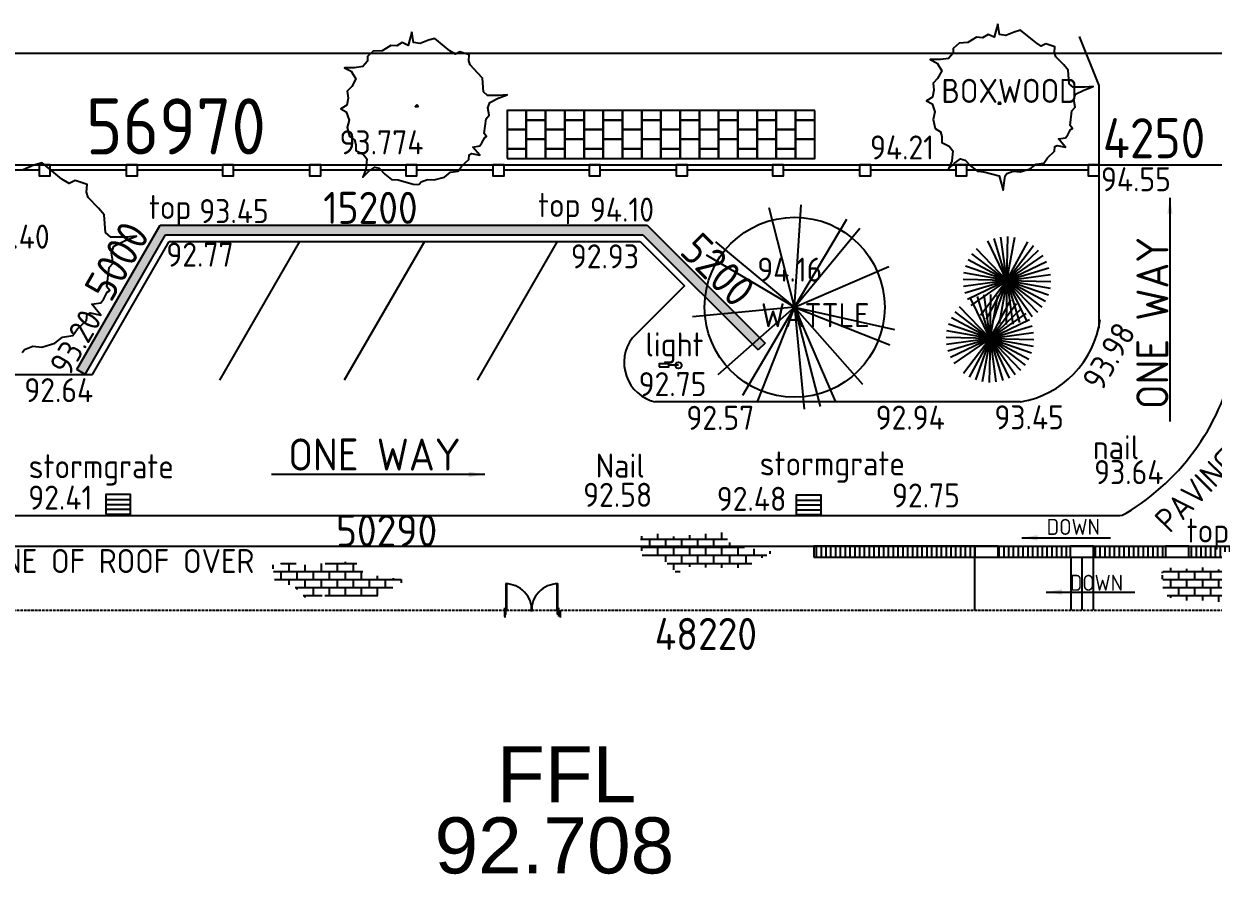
# Model space of a CAD drawing. Extents: x -406070 to -21769, y -87485 to 68103.
# Drawn here: x -365784 to -328673, y 33548 to 60089 of the extents above; entities that cross this region are included whole.
import ezdxf

# ---------------------------------------------------------------- set-up
doc = ezdxf.new("R2010")
doc.units = 0
doc.header["$MEASUREMENT"] = 0
doc.linetypes.add('HIDDEN', pattern=[9.525, 6.35, -3.175])
doc.layers.get('0').update_dxf_attribs({"linetype": 'CONTINUOUS'})
for name, color, linetype in [('CONSTRUCTION', 7, 'CONTINUOUS'), ('DIMS', 7, 'CONTINUOUS'), ('FIXTURES', 11, 'CONTINUOUS'), ('HATCH', 11, 'CONTINUOUS'), ('MVIEW', 7, 'CONTINUOUS'), ('SITE', 7, 'CONTINUOUS'), ('SPOTHEIGHTS', 7, 'CONTINUOUS'), ('WALLS', 2, 'CONTINUOUS')]:
    doc.layers.add(name, color=color, linetype=linetype)
doc.styles.add('DIMTEXT', font='isocp3.shx', dxfattribs={"width": 0.8})
doc.styles.add('HEADINGS', font='sanss___.ttf')
doc.styles.add('NOTES', font='isocp3.shx')
doc.dimstyles.new('ARCH500$7', dxfattribs={"dimscale": 500, "dimtxt": 2, "dimasz": 1, "dimexe": 1, "dimexo": 8, "dimgap": 1, "dimtad": 1, "dimdec": 0, "dimtxsty": 'DIMTEXT', "dimcen": 2.5, "dimse1": 1, "dimse2": 1, "dimclrd": 256, "dimclre": 256, "dimclrt": 256, "dimazin": 3, "dimtfac": 1, "dimtdec": 0, "dimtmove": 0, "dimatfit": 3, "dimtolj": 1, "dimtzin": 0})

# ---------------------------------------------------------------- blocks, each defined once
blk = doc.blocks.new('STORMGRATE')
at = {"layer": 'FIXTURES'}
for p, q in [((-770, -155), (0, -155)), ((-770, -305), (0, -305)), ((-770, -455), (0, -455))]:
    blk.add_line(p, q, dxfattribs=at)
blk.add_lwpolyline([(-770, -610), (0, -610), (0, 0), (-770, 0)], close=True, dxfattribs=at)

msp = doc.modelspace()

# ---------------------------------------------------------------- hatches: boundary and pattern name
at = {"layer": 'HATCH'}
h = msp.add_hatch(dxfattribs=at)
h.set_pattern_fill('ACAD_ISO07W100', color=256, scale=25, angle=45, style=0)
h.set_pattern_definition([(45, (-261999, 4e-11), (-88.38835, 88.38835), [12.5, -75])])
h.paths.add_polyline_path([(-361532.1, 53799.7), (-364132.1, 49296.4), (-363872.3, 49146.4), (-361358.9, 53499.7), (-346466.8, 53499.7), (-344523.6, 51561.8, -0.0329213), (-344457.7, 51925.4), (-346332, 53799.7)])
h.paths.add_polyline_path([(-343991.1, 51030.8), (-343599.9, 51067.7), (-344457.7, 51925.4, 0.0329213), (-344523.6, 51561.8)])
h.paths.add_polyline_path([(-343045, 50087.2), (-342818.8, 50286.5), (-343599.9, 51067.7), (-343991.1, 51030.8)])
h.paths.add_polyline_path([(-342655, 50122.8), (-342818.8, 50286.5), (-343045, 50087.2), (-342867.5, 49910.3)])
h = msp.add_hatch(dxfattribs=at)
h.set_pattern_fill('BRICK', color=256, scale=1000, style=0)
h.paths.add_polyline_path([(-344115.3, 43111), (-343325.6, 43111), (-342378.1, 43616), (-343673.1, 43805.3), (-343988.9, 44215.6), (-345536.6, 44089.3), (-346073.5, 44184), (-346547.3, 44089.3), (-346484.2, 43489.7), (-345915.6, 43458.2), (-345410.3, 42953.2), (-344999.7, 43142.6)])
h = msp.add_hatch(dxfattribs=at)
h.set_pattern_fill('_U', color=256, scale=150, angle=90, style=0, pattern_type=0)
h.set_pattern_definition([(90, (-261999, 4e-11), (-150, 9e-15), [])])
h.paths.add_polyline_path([(-336108.6, 43439.8), (-336108.6, 43789.8), (-341128.6, 43789.8), (-341128.6, 43439.8)])
h.paths.add_polyline_path([(-335378.6, 43789.8), (-335378.6, 43439.8), (-333134, 43439.8), (-333134, 43789.8)])
h.paths.add_polyline_path([(-332404, 43789.8), (-332404, 43439.8), (-330159, 43439.8), (-330159, 43789.8)])
h.paths.add_polyline_path([(-329429, 43789.8), (-329429, 43439.8), (-327184, 43439.8), (-327184, 43789.8)])
h.paths.add_polyline_path([(-324208.6, 43439.8), (-324208.6, 43789.8), (-326454, 43789.8), (-326454, 43439.8)])
h = msp.add_hatch(dxfattribs=at)
h.set_pattern_fill('BRICK', color=256, scale=1000, style=0)
h.paths.add_polyline_path([(-355580.8, 42221.5), (-354791.2, 42221.5), (-353843.6, 42726.4), (-355138.6, 42915.8), (-355454.5, 43326), (-357002.1, 43199.8), (-357539.1, 43294.5), (-358012.9, 43199.8), (-357949.7, 42600.2), (-357381.2, 42568.6), (-356875.8, 42063.7), (-356465.2, 42253)])
h = msp.add_hatch(dxfattribs=at)
h.set_pattern_fill('BRICK', color=256, scale=1000, style=0)
h.paths.add_polyline_path([(-326350.3, 42558.8, 0.520567), (-326270, 42659.1, 0.520567), (-326229.8, 42759.5, 0.5205671), (-326129.4, 42900, 0.520567), (-326069.1, 43060.6, 0.3108311), (-326044.8, 43125.6, -0.2027835), (-326069.1, 43140.8, -0.520567), (-326069.1, 43160.9, -0.1805255), (-326044.8, 43125.6, 0.2874406), (-326008.8, 43140.8, 0.520567), (-326189.6, 43120.8, 0.5205671), (-326350.3, 43100.7, 0.5205671), (-326671.7, 43100.7, 0.520567), (-327153.8, 43100.7, 0.520567), (-327595.8, 43060.6, 0.520567), (-327977.4, 43060.6, 0.5205671), (-328138.1, 43060.6, 0.5205671), (-328298.8, 43060.6, 0.5205671), (-328499.7, 43060.6, 0.5205671), (-328821.1, 43060.6, 0.5205671), (-329082.3, 43060.6, 0.520567), (-329283.2, 43060.6, 0.520567), (-329403.7, 43060.6, 0.520567), (-329524.2, 43060.6, 0.520567), (-329644.7, 43060.6, 0.5205671), (-329845.6, 43060.6, 0.5205671), (-330066.6, 43060.6, 0.520567), (-330187.1, 43060.6, 0.520567), (-330227.3, 42900, 0.5205671), (-330227.3, 42739.4, 0.5205671), (-330227.3, 42578.8, 0.520567), (-330227.3, 42478.5, 0.520567), (-330146.9, 42358.1, 0.5205671), (-330106.8, 42257.7, 0.520567), (-330026.4, 42197.5, 0.520567), (-329905.9, 42197.5, 0.520567), (-329644.7, 42197.5, 0.520567), (-329162.6, 42197.5, 0.5205671), (-328720.7, 42197.5, 0.520567), (-328238.6, 42157.3, 0.5205671), (-327917.2, 42157.3, 0.5205671), (-327656, 42157.3, 0.520567), (-327394.9, 42157.3, 0.520567), (-327194, 42157.3, 0.520567), (-326973, 42157.3, 0.520567), (-326852.5, 42157.3, 0.5205671), (-326711.9, 42177.4, 0.520567), (-326631.6, 42237.6, 0.520567), (-326551.2, 42317.9, 0.520567), (-326430.7, 42438.3, 0.5205671)])

# ---------------------------------------------------------------- linework, layer by layer
for points in [[(-353524.4, 57559.9), (-353567.3, 57504.8), (-353481.5, 57504.8)], [(-335340, 57650.4), (-335382.9, 57595.3), (-335297.1, 57595.3)]]:
    msp.add_lwpolyline(points, close=True)
at = {"layer": 'CONSTRUCTION', "color": 6}
msp.add_line((-388864.5, 55690.8), (-223276.6, 55690.8), dxfattribs=at)
at = {"layer": 'CONSTRUCTION'}
for p, q in [((-332228.6, 50591.2), (-332228.6, 55690.8)), ((-365307.7, 55515.8), (-367957.7, 55515.8)), ((-362587.7, 55515.8), (-364957.7, 55515.8)), ((-359587.7, 55515.8), (-362237.7, 55515.8)), ((-356867.7, 55515.8), (-359237.7, 55515.8)), ((-353867.7, 55515.8), (-356517.7, 55515.8)), ((-351147.7, 55515.8), (-353517.7, 55515.8)), ((-348147.7, 55515.8), (-350797.7, 55515.8)), ((-345427.7, 55515.8), (-347797.7, 55515.8)), ((-342427.7, 55515.8), (-345077.7, 55515.8)), ((-339707.7, 55515.8), (-342077.7, 55515.8)), ((-336707.7, 55515.8), (-339357.7, 55515.8)), ((-332578.6, 55515.8), (-336357.7, 55515.8)), ((-361243.4, 53299.7), (-346556.7, 53299.7)), ((-357176.3, 53299.7), (-359676.3, 48969.6)), ((-353284.3, 53299.7), (-355784.3, 48969.6)), ((-349142.3, 53299.7), (-351642.3, 48969.6)), ((-346556.7, 53299.7), (-345167.8, 51910.8)), ((-345167.8, 51910.8), (-346795.4, 50283.2)), ((-373768.6, 44739.8), (-331651.3, 44739.8))]:
    msp.add_line(p, q, dxfattribs=at)
at = {"layer": 'CONSTRUCTION', "color": 1}
msp.add_line((-371169.6, 43789.8), (-336108.6, 43789.8), dxfattribs=at)
at = {"layer": 'CONSTRUCTION'}
for points in [[(-365307.7, 55690.8), (-365307.7, 55340.8), (-364957.7, 55340.8), (-364957.7, 55690.8)], [(-362587.7, 55690.8), (-362587.7, 55340.8), (-362237.7, 55340.8), (-362237.7, 55690.8)], [(-359587.7, 55690.8), (-359587.7, 55340.8), (-359237.7, 55340.8), (-359237.7, 55690.8)], [(-356867.7, 55690.8), (-356867.7, 55340.8), (-356517.7, 55340.8), (-356517.7, 55690.8)], [(-353867.7, 55690.8), (-353867.7, 55340.8), (-353517.7, 55340.8), (-353517.7, 55690.8)], [(-351147.7, 55690.8), (-351147.7, 55340.8), (-350797.7, 55340.8), (-350797.7, 55690.8)], [(-348147.7, 55690.8), (-348147.7, 55340.8), (-347797.7, 55340.8), (-347797.7, 55690.8)], [(-345427.7, 55690.8), (-345427.7, 55340.8), (-345077.7, 55340.8), (-345077.7, 55690.8)], [(-342427.7, 55690.8), (-342427.7, 55340.8), (-342077.7, 55340.8), (-342077.7, 55690.8)], [(-339707.7, 55690.8), (-339707.7, 55340.8), (-339357.7, 55340.8), (-339357.7, 55690.8)], [(-336707.7, 55690.8), (-336707.7, 55340.8), (-336357.7, 55340.8), (-336357.7, 55690.8)], [(-332578.6, 55690.8), (-332578.6, 55340.8), (-332228.6, 55340.8), (-332228.6, 55690.8)]]:
    msp.add_lwpolyline(points, close=True, dxfattribs=at)
for centre, radius, start, end in [((-335181.5, 51251.8), 3003.9, 279.58783, 352.53), ((-345791.9, 49517.1), 1262.5, 142.64324, 256.42007), ((-335180, 51090.8), 7332.7, 301.09415, 349.14001), ((-331651.3, 45239.8), 500, 270, 301.09415)]:
    msp.add_arc(centre, radius, start, end, dxfattribs=at)
at = {"layer": 'DIMS'}
for p, q in [((-332228.6, 58160.8), (-332840, 59690.8)), ((-332228.6, 55690.8), (-332228.6, 58160.8))]:
    msp.add_line(p, q, dxfattribs=at)
at = {"layer": 'FIXTURES'}
for p, q in [((-350778.6, 41589.8), (-350778.6, 41859.8)), ((-349088.6, 41589.8), (-349088.6, 41859.8))]:
    msp.add_line(p, q, dxfattribs=at)
for points in [[(-353676.5, 59836.8), (-353790.9, 59415), (-353976.9, 59506.7), (-354148.6, 59396.7), (-354334.5, 59415), (-354606.3, 59250), (-354878.1, 59231.6), (-355064.1, 59066.6), (-355064.1, 58919.9), (-355207.1, 58754.8), (-355464.6, 58718.2), (-355779.3, 58718.2), (-355564.7, 58608.1), (-355421.7, 58369.7), (-355550.4, 58131.3), (-355693.5, 57984.6), (-355664.8, 57764.5), (-355707.7, 57544.5), (-355893.7, 57434.5), (-355722.1, 57342.7), (-355636.2, 57086), (-355693.5, 56847.6), (-355621.9, 56572.5), (-355464.6, 56462.5), (-355421.7, 56315.8), (-355421.7, 56132.4), (-355192.8, 56022.4), (-355078.3, 55875.7), (-355107, 55545.6), (-355207.1, 55307.2), (-355021.1, 55490.6), (-354835.2, 55618.9), (-354692.1, 55582.3), (-354520.5, 55398.8), (-354305.9, 55233.8), (-354105.6, 55215.5), (-353633.6, 55087.1), (-353504.8, 55076), (-353447.6, 55087.1), (-353390.4, 55160.5), (-353190.1, 55233.8), (-352975.6, 55215.5), (-352660.9, 55307.2), (-352474.9, 55453.9), (-352231.8, 55490.6), (-352117.3, 55655.6), (-351902.7, 55857.3), (-351888.4, 56004), (-351816.9, 56040.7), (-351559.4, 55985.7), (-351774, 56242.4), (-351559.4, 56279.1), (-351487.9, 56370.8), (-351402.1, 56535.8), (-351344.8, 56572.5), (-351416.4, 56664.2), (-351359.2, 57122.7), (-351259, 57232.7), (-351301.9, 57471.1), (-351244.7, 57636.2), (-350987.2, 57764.5), (-350701.2, 57874.6), (-350958.6, 57856.2), (-351316.2, 57856.2), (-351445, 57966.2), (-351473.6, 58388), (-351616.6, 58553.1), (-351859.8, 58809.8), (-351902.7, 58938.2), (-351888.4, 59121.6), (-352174.5, 59213.3), (-352317.6, 59139.9), (-352489.2, 59250), (-352961.3, 59635.1), (-353161.5, 59580.1), (-353419, 59470), (-353619.3, 59506.7)], [(-335397.7, 60089.4), (-335512.2, 59667.6), (-335698.1, 59759.3), (-335869.8, 59649.3), (-336055.8, 59667.6), (-336327.5, 59502.6), (-336599.3, 59484.2), (-336785.3, 59319.1), (-336785.3, 59172.4), (-336928.3, 59007.4), (-337185.8, 58970.7), (-337500.5, 58970.7), (-337285.9, 58860.7), (-337142.9, 58622.3), (-337271.6, 58383.9), (-337414.7, 58237.2), (-337386.1, 58017.1), (-337429, 57797.1), (-337614.9, 57687), (-337443.3, 57595.3), (-337357.5, 57338.6), (-337414.7, 57100.2), (-337343.1, 56825.1), (-337185.8, 56715.1), (-337142.9, 56568.4), (-337142.9, 56385), (-336914, 56274.9), (-336799.6, 56128.2), (-336828.2, 55798.2), (-336928.3, 55559.7), (-336742.3, 55743.1), (-336556.4, 55871.5), (-336413.4, 55834.8), (-336241.7, 55651.4), (-336027.1, 55486.4), (-335826.9, 55468), (-335354.8, 55339.7), (-335226.1, 54899.5), (-335168.8, 55339.7), (-335111.6, 55413), (-334911.4, 55486.4), (-334696.8, 55468), (-334382.1, 55559.7), (-334196.1, 55706.5), (-333953, 55743.1), (-333838.5, 55908.2), (-333624, 56109.9), (-333609.7, 56256.6), (-333538.1, 56293.3), (-333280.6, 56238.3), (-333495.2, 56495), (-333280.6, 56531.7), (-333209.1, 56623.4), (-333123.3, 56788.4), (-333066.1, 56825.1), (-333137.6, 56916.8), (-333080.4, 57375.3), (-332980.3, 57485.3), (-333023.2, 57723.7), (-332965.9, 57888.7), (-332708.5, 58017.1), (-332422.4, 58127.1), (-332679.9, 58108.8), (-333037.5, 58108.8), (-333166.2, 58218.8), (-333194.8, 58640.6), (-333337.9, 58805.7), (-333581.1, 59062.4), (-333624, 59190.8), (-333609.7, 59374.2), (-333895.8, 59465.9), (-334038.8, 59392.5), (-334210.5, 59502.6), (-334682.5, 59887.6), (-334882.8, 59832.6), (-335140.2, 59722.6), (-335340.5, 59759.3)], [(-350748.6, 42609.8), (-350748.6, 41789.8), (-350713.6, 41789.8), (-350713.6, 42609.8)], [(-349153.6, 42609.8), (-349153.6, 41789.8), (-349118.6, 41789.8), (-349118.6, 42609.8)], [(-350778.6, 41789.8), (-350778.6, 41659.8), (-350738.6, 41659.8), (-350738.6, 41749.8), (-350748.6, 41749.8), (-350748.6, 41789.8)], [(-349088.6, 41789.8), (-349088.6, 41659.8), (-349128.6, 41659.8), (-349128.6, 41749.8), (-349118.6, 41749.8), (-349118.6, 41789.8)]]:
    msp.add_lwpolyline(points, close=True, dxfattribs=at)
msp.add_lwpolyline([(-365837.7, 49832.2), (-365763.3, 49927.6), (-365503, 50022.9), (-365224, 49999.1), (-364814.9, 50118.3), (-364573.2, 50309), (-364257.1, 50356.7), (-364108.3, 50571.3), (-363829.3, 50833.5), (-363810.8, 51024.2), (-363717.7, 51071.9), (-363383, 51000.4), (-363662, 51334.2), (-363383, 51381.8), (-363290.1, 51501), (-363178.5, 51715.6), (-363104.1, 51763.3), (-363197.1, 51882.4), (-363122.7, 52478.5), (-362992.5, 52621.5), (-363048.3, 52931.4), (-362973.9, 53146), (-362639.2, 53312.9), (-362267.3, 53455.9), (-362602, 53432.1), (-363066.9, 53432.1), (-363234.2, 53575.1), (-363271.4, 54123.4), (-363457.4, 54338), (-363773.6, 54671.8), (-363829.3, 54838.6), (-363810.8, 55077), (-364182.7, 55196.3), (-364368.6, 55100.9), (-364591.8, 55244), (-365205.5, 55744.6), (-365465.8, 55673.1), (-365800.5, 55530)], dxfattribs=at)
for centre, start, end in [((-350756.6, 41789.8), 357.20397, 90), ((-349118.6, 41789.8), 90, 182.79603)]:
    msp.add_arc(centre, 820, start, end, dxfattribs=at)
at = {"layer": 'MVIEW'}
for p, q in [((-363641.3, 49146.4), (-361243.4, 53299.7)), ((-345357.6, 49430.2), (-345657.6, 49430.2)), ((-374738.7, 49146.4), (-363641.3, 49146.4))]:
    msp.add_line(p, q, dxfattribs=at)
msp.add_lwpolyline([(-345957.6, 49380.2), (-345657.6, 49380.2), (-345657.6, 49480.2), (-345957.6, 49480.2)], close=True, dxfattribs=at)
msp.add_circle((-345357.6, 49430.2), 100, dxfattribs=at)
at = {"layer": 'SITE', "color": 11}
for p, q in [((-341732.5, 51243.6), (-342526.5, 54340.1)), ((-341732.5, 51243.6), (-341530.7, 54433.9)), ((-341732.5, 51243.6), (-340104.3, 53994.6)), ((-341732.5, 51243.6), (-339694, 53706)), ((-335108.2, 52076.8), (-335079.3, 53446.6)), ((-341732.5, 51243.6), (-344195, 53282)), ((-335108.2, 52076.8), (-335704.3, 53310.4)), ((-335108.2, 52076.8), (-335504, 53388.5)), ((-335108.2, 52076.8), (-335293.9, 53434.2)), ((-335108.2, 52076.8), (-334865.4, 53425.2)), ((-335108.2, 52076.8), (-334460.6, 53284.2)), ((-335108.2, 52076.8), (-334279.7, 53168)), ((-341732.5, 51243.6), (-344483.5, 52871.7)), ((-335108.2, 52076.8), (-336315.5, 52724.4)), ((-335108.2, 52076.8), (-336199.4, 52905.3)), ((-335108.2, 52076.8), (-336056.3, 53065.8)), ((-335108.2, 52076.8), (-334119.2, 53025)), ((-335108.2, 52076.8), (-333983.1, 52858.6)), ((-341732.5, 51243.6), (-338798.3, 52512.2)), ((-335108.2, 52076.8), (-336402, 52527.6)), ((-335108.2, 52076.8), (-333874.6, 52672.9)), ((-335108.2, 52076.8), (-333796.6, 52472.6)), ((-335108.2, 52076.8), (-336477.9, 52105.7)), ((-335108.2, 52076.8), (-336465.6, 51891.1)), ((-335108.2, 52076.8), (-336456.5, 52319.6)), ((-335108.2, 52076.8), (-336419.8, 51681)), ((-335108.2, 52076.8), (-336341.8, 51480.7)), ((-335108.2, 52076.8), (-336233.3, 51295.1)), ((-335108.2, 52076.8), (-335936.7, 50985.7)), ((-335108.2, 52076.8), (-335755.8, 50869.5)), ((-335108.2, 52076.8), (-335558.9, 50783.1)), ((-335108.2, 52076.8), (-335351, 50728.5)), ((-335108.2, 52076.8), (-335137.1, 50707.1)), ((-335108.2, 52076.8), (-333750.8, 52262.6)), ((-335108.2, 52076.8), (-333814.4, 51626.1)), ((-335108.2, 52076.8), (-333759.8, 51834)), ((-335108.2, 52076.8), (-333738.4, 52047.9)), ((-335108.2, 52076.8), (-334512.1, 50843.3)), ((-335108.2, 52076.8), (-334326.4, 50951.7)), ((-335108.2, 52076.8), (-334160.1, 51087.8)), ((-335108.2, 52076.8), (-334017, 51248.3)), ((-335108.2, 52076.8), (-334922.4, 50719.4)), ((-335108.2, 52076.8), (-334712.4, 50765.2)), ((-335108.2, 52076.8), (-333900.9, 51429.2)), ((-335636.2, 50268), (-335821.9, 51625.4)), ((-335636.2, 50268), (-335607.3, 51637.8)), ((-335636.2, 50268), (-335393.4, 51616.4)), ((-341732.5, 51243.6), (-344915.1, 50943.8)), ((-341732.5, 51243.6), (-344131.1, 49130.3)), ((-341732.5, 51243.6), (-343360.7, 48492.5)), ((-341732.5, 51243.6), (-342910.3, 48271.7)), ((-341732.5, 51243.6), (-338613, 50545.2)), ((-341732.5, 51243.6), (-338760.6, 50065.8)), ((-341732.5, 51243.6), (-339619.3, 48845)), ((-341732.5, 51243.6), (-340463.9, 48309.3)), ((-341732.5, 51243.6), (-340938.5, 48147)), ((-341732.5, 51243.6), (-341432.7, 48060.9)), ((-335636.2, 50268), (-336584.3, 51257)), ((-335636.2, 50268), (-336232.3, 51501.6)), ((-335636.2, 50268), (-336032, 51579.7)), ((-335636.2, 50268), (-334988.6, 51475.4)), ((-335636.2, 50268), (-334807.7, 51359.2)), ((-335636.2, 50268), (-334647.2, 51216.2)), ((-335636.2, 50268), (-336843.5, 50915.6)), ((-335636.2, 50268), (-336727.3, 51096.5)), ((-335636.2, 50268), (-334511.1, 51049.8)), ((-335636.2, 50268), (-334402.6, 50864.2)), ((-335636.2, 50268), (-336984.5, 50510.9)), ((-335636.2, 50268), (-336930, 50718.8)), ((-335636.2, 50268), (-334324.6, 50663.8)), ((-335636.2, 50268), (-337005.9, 50296.9)), ((-335636.2, 50268), (-336993.6, 50082.3)), ((-335636.2, 50268), (-336947.8, 49872.2)), ((-335636.2, 50268), (-336869.7, 49671.9)), ((-335636.2, 50268), (-336761.3, 49486.3)), ((-335636.2, 50268), (-336464.7, 49176.9)), ((-335636.2, 50268), (-336283.8, 49060.7)), ((-335636.2, 50268), (-336086.9, 48974.3)), ((-335636.2, 50268), (-335879, 48919.7)), ((-335636.2, 50268), (-335665.1, 48898.3)), ((-335636.2, 50268), (-334278.8, 50453.8)), ((-335636.2, 50268), (-334545, 49439.6)), ((-335636.2, 50268), (-334428.8, 49620.5)), ((-335636.2, 50268), (-334287.8, 50025.2)), ((-335636.2, 50268), (-334266.4, 50239.2)), ((-335636.2, 50268), (-334342.4, 49817.3)), ((-335636.2, 50268), (-334854.4, 49142.9)), ((-335636.2, 50268), (-334688.1, 49279.1)), ((-335636.2, 50268), (-335450.4, 48910.6)), ((-335636.2, 50268), (-335040.1, 49034.5)), ((-335636.2, 50268), (-335240.4, 48956.4))]:
    msp.add_line(p, q, dxfattribs=at)
msp.add_circle((-341732.5, 51243.6), 2809.2, dxfattribs=at)
at = {"layer": 'SPOTHEIGHTS', "color": 8}
msp.add_line((-396528.6, 59171.6), (-223276.6, 59171.6), dxfattribs=at)
at = {"layer": 'SPOTHEIGHTS'}
for p, q in [((-334681.2, 48289.9), (-346088.3, 48289.9)), ((-333118.6, 43439.8), (-333118.6, 41789.8)), ((-332768.6, 43439.8), (-332768.6, 41789.8)), ((-332418.6, 43439.8), (-332418.6, 41789.8)), ((-350778.6, 41789.8), (-350778.6, 41562.5)), ((-349048.6, 41789.8), (-349048.6, 41562.5))]:
    msp.add_line(p, q, dxfattribs=at)
at = {"layer": 'SPOTHEIGHTS', "color": 8}
for points in [[(-350704.5, 56785), (-350104.5, 56785), (-350104.5, 57385), (-350704.5, 57385)], [(-349504.5, 57385), (-350104.5, 57385), (-350104.5, 57085), (-349504.5, 57085)], [(-349504.5, 56785), (-348904.5, 56785), (-348904.5, 57385), (-349504.5, 57385)], [(-348304.5, 57385), (-348904.5, 57385), (-348904.5, 57085), (-348304.5, 57085)], [(-348304.5, 56785), (-347704.5, 56785), (-347704.5, 57385), (-348304.5, 57385)], [(-347104.5, 57385), (-347704.5, 57385), (-347704.5, 57085), (-347104.5, 57085)], [(-347104.5, 56785), (-346504.5, 56785), (-346504.5, 57385), (-347104.5, 57385)], [(-345904.5, 57385), (-346504.5, 57385), (-346504.5, 57085), (-345904.5, 57085)], [(-345904.5, 56785), (-345304.5, 56785), (-345304.5, 57385), (-345904.5, 57385)], [(-344704.5, 57385), (-345304.5, 57385), (-345304.5, 57085), (-344704.5, 57085)], [(-344704.5, 56785), (-344104.5, 56785), (-344104.5, 57385), (-344704.5, 57385)], [(-343504.5, 57385), (-344104.5, 57385), (-344104.5, 57085), (-343504.5, 57085)], [(-343504.5, 56785), (-342904.5, 56785), (-342904.5, 57385), (-343504.5, 57385)], [(-342304.5, 57385), (-342904.5, 57385), (-342904.5, 57085), (-342304.5, 57085)], [(-342304.5, 56785), (-341704.5, 56785), (-341704.5, 57385), (-342304.5, 57385)], [(-341104.5, 57385), (-341704.5, 57385), (-341704.5, 57085), (-341104.5, 57085)], [(-350704.5, 56185), (-350104.5, 56185), (-350104.5, 56785), (-350704.5, 56785)], [(-349504.5, 57085), (-350104.5, 57085), (-350104.5, 56485), (-349504.5, 56485)], [(-349504.5, 56185), (-348904.5, 56185), (-348904.5, 56785), (-349504.5, 56785)], [(-348304.5, 57085), (-348904.5, 57085), (-348904.5, 56485), (-348304.5, 56485)], [(-348304.5, 56185), (-347704.5, 56185), (-347704.5, 56785), (-348304.5, 56785)], [(-347104.5, 57085), (-347704.5, 57085), (-347704.5, 56485), (-347104.5, 56485)], [(-347104.5, 56185), (-346504.5, 56185), (-346504.5, 56785), (-347104.5, 56785)], [(-345904.5, 57085), (-346504.5, 57085), (-346504.5, 56485), (-345904.5, 56485)], [(-345904.5, 56185), (-345304.5, 56185), (-345304.5, 56785), (-345904.5, 56785)], [(-344704.5, 57085), (-345304.5, 57085), (-345304.5, 56485), (-344704.5, 56485)], [(-344704.5, 56185), (-344104.5, 56185), (-344104.5, 56785), (-344704.5, 56785)], [(-343504.5, 57085), (-344104.5, 57085), (-344104.5, 56485), (-343504.5, 56485)], [(-343504.5, 56185), (-342904.5, 56185), (-342904.5, 56785), (-343504.5, 56785)], [(-342304.5, 57085), (-342904.5, 57085), (-342904.5, 56485), (-342304.5, 56485)], [(-342304.5, 56185), (-341704.5, 56185), (-341704.5, 56785), (-342304.5, 56785)], [(-341104.5, 57085), (-341704.5, 57085), (-341704.5, 56485), (-341104.5, 56485)], [(-349504.5, 56485), (-350104.5, 56485), (-350104.5, 55885), (-349504.5, 55885)], [(-348304.5, 56485), (-348904.5, 56485), (-348904.5, 55885), (-348304.5, 55885)], [(-347104.5, 56485), (-347704.5, 56485), (-347704.5, 55885), (-347104.5, 55885)], [(-345904.5, 56485), (-346504.5, 56485), (-346504.5, 55885), (-345904.5, 55885)], [(-344704.5, 56485), (-345304.5, 56485), (-345304.5, 55885), (-344704.5, 55885)], [(-343504.5, 56485), (-344104.5, 56485), (-344104.5, 55885), (-343504.5, 55885)], [(-342304.5, 56485), (-342904.5, 56485), (-342904.5, 55885), (-342304.5, 55885)], [(-341104.5, 56485), (-341704.5, 56485), (-341704.5, 55885), (-341104.5, 55885)], [(-350704.5, 55885), (-350104.5, 55885), (-350104.5, 56185), (-350704.5, 56185)], [(-349504.5, 55885), (-348904.5, 55885), (-348904.5, 56185), (-349504.5, 56185)], [(-348304.5, 55885), (-347704.5, 55885), (-347704.5, 56185), (-348304.5, 56185)], [(-347104.5, 55885), (-346504.5, 55885), (-346504.5, 56185), (-347104.5, 56185)], [(-345904.5, 55885), (-345304.5, 55885), (-345304.5, 56185), (-345904.5, 56185)], [(-344704.5, 55885), (-344104.5, 55885), (-344104.5, 56185), (-344704.5, 56185)], [(-343504.5, 55885), (-342904.5, 55885), (-342904.5, 56185), (-343504.5, 56185)], [(-342304.5, 55885), (-341704.5, 55885), (-341704.5, 56185), (-342304.5, 56185)]]:
    msp.add_lwpolyline(points, close=True, dxfattribs=at)
at = {"layer": 'WALLS'}
for p, q in [((-364132.1, 49296.4), (-361532.1, 53799.7)), ((-363872.3, 49146.4), (-361358.9, 53499.7)), ((-361532.1, 53799.7), (-346332, 53799.7)), ((-361358.9, 53499.7), (-346466.8, 53499.7)), ((-346466.8, 53499.7), (-342867.5, 49910.3)), ((-346332, 53799.7), (-342655, 50122.8)), ((-342655, 50122.8), (-342867.5, 49910.3)), ((-363872.3, 49146.4), (-364132.1, 49296.4)), ((-336108.6, 43789.8), (-341128.6, 43789.8)), ((-341128.6, 43789.8), (-341128.6, 43439.8)), ((-341128.6, 43439.8), (-323478.6, 43439.8))]:
    msp.add_line(p, q, dxfattribs=at)
at = {"layer": 'WALLS', "color": 3}
for p, q in [((-336108.6, 43789.8), (-323478.6, 43789.8)), ((-336108.6, 41789.8), (-336108.6, 43789.8))]:
    msp.add_line(p, q, dxfattribs=at)
at = {"layer": 'WALLS', "color": 3, "linetype": 'HIDDEN'}
msp.add_line((-373768.6, 41789.8), (-325548.6, 41789.8), dxfattribs=at)
at = {"layer": 'WALLS'}
for points in [[(-336108.6, 43439.8), (-335378.6, 43439.8), (-335378.6, 43789.8), (-336108.6, 43789.8)], [(-333134, 43439.8), (-332404, 43439.8), (-332404, 43789.8), (-333134, 43789.8)], [(-330159, 43439.8), (-329429, 43439.8), (-329429, 43789.8), (-330159, 43789.8)]]:
    msp.add_lwpolyline(points, close=True, dxfattribs=at)

# ---------------------------------------------------------------- block references
at = {"layer": 'CONSTRUCTION'}
for p in [(-362453.7, 45396.1), (-340909.7, 45379.5)]:
    msp.add_blockref('STORMGRATE', p, dxfattribs=at)

# ---------------------------------------------------------------- texts
at = {"layer": 'CONSTRUCTION', "style": 'NOTES'}
for s, height, p in [('BOXWOOD', 750, (-337150.5, 57620.4)), ('93.774', 750, (-355930, 56014.4)), ('94.21', 750, (-339381.2, 55854.5)), ('94.55', 750, (-332175.3, 54862.9)), ('top', 750, (-361881.8, 53996.5)), ('93.45', 750, (-360307.5, 53868.3)), ('top', 750, (-349740.7, 54059.6)), ('94.10', 750, (-348118.9, 53914.3)), ('93.40', 750, (-367112.4, 53071.2)), ('92.77', 750, (-361335.4, 52510.3)), ('92.93', 750, (-348714, 52455.6)), ('94.16', 750, (-342897.1, 52042.4)), ('WATTLE', 750, (-342781.1, 50618.7)), ('light', 750, (-346389.8, 49707)), ('92.64', 750, (-365766.6, 48280.8)), ('92.75', 750, (-346599.4, 48468.2)), ('92.57', 750, (-345108.8, 47416.4)), ('92.94', 750, (-339203.3, 47422.7)), ('93.45', 750, (-335498.8, 47432.6)), ('ONE WAY', 1000, (-357531.3, 46145.4)), ('nail', 750, (-332422.2, 46495.2)), ('stormgrate', 750, (-365628.9, 45905.3)), ('Nail', 750, (-347940.9, 45923.6)), ('stormgrate', 750, (-342819.2, 45992.2)), ('93.64', 750, (-332387.5, 45722.1)), ('92.41', 750, (-365644.5, 44926.8)), ('92.58', 750, (-348331.2, 45013.3)), ('92.75', 750, (-338693.4, 44993.3)), ('92.48', 750, (-344161.1, 44887.9)), ('top', 750, (-329501.8, 43899)), ('LINE OF ROOF OVER', 750, (-367129.4, 42947.4))]:
    msp.add_text(s, height=height, dxfattribs=at).set_placement(p)
at = {"layer": 'CONSTRUCTION', "color": 8, "style": 'NOTES'}
for s, height, p in [('56970', 1750, (-363846.5, 56012.5)), ('4250', 1250, (-332117, 55894.4)), ('15200', 1000, (-356441.3, 53845)), ('50290', 1000, (-356042.4, 43772.2)), ('DOWN', 500, (-333866.1, 44138.2)), ('DOWN', 500, (-333145.7, 42392.4)), ('48220', 1000, (-346100.1, 40547.1))]:
    msp.add_text(s, height=height, dxfattribs=at).set_placement(p)
for s, height, rotation, p in [('5000', 1000, 60, (-363068.1, 51353.7)), ('5200', 1000, 315, (-345360, 52940.6)), ('PAVING', 750, 45.34045, (-330029.3, 44158.9))]:
    msp.add_text(s, height=height, rotation=rotation, dxfattribs=at).set_placement(p)
at = {"layer": 'CONSTRUCTION', "style": 'NOTES'}
for s, height, rotation, p in [('ONE WAY', 1000, 90, (-330070.3, 48061.5)), ('93.20', 750, 60, (-364367.8, 49056)), ('93.98', 750, 60, (-332149.6, 48587))]:
    msp.add_text(s, height=height, rotation=rotation, dxfattribs=at).set_placement(p)
at = {"layer": 'DIMS', "style": 'HEADINGS'}
for s, p in [('FFL', (-351021.2, 35793.9)), ('92.708', (-352967, 33572.8))]:
    msp.add_text(s, height=1750, dxfattribs=at).set_placement(p)

# ---------------------------------------------------------------- leaders
at = {"layer": 'CONSTRUCTION'}
for points in [[(-330022.3, 54658.2), (-330022.3, 47676.2)], [(-351403.3, 46027.9), (-358056.3, 46027.9)], [(-334645.6, 44047.2), (-331877.6, 44047.2)], [(-333888.2, 42354.9), (-331120.2, 42354.9)]]:
    msp.add_leader(points, dimstyle='ARCH500$7', dxfattribs=at)

doc.saveas('drawing.dxf')
